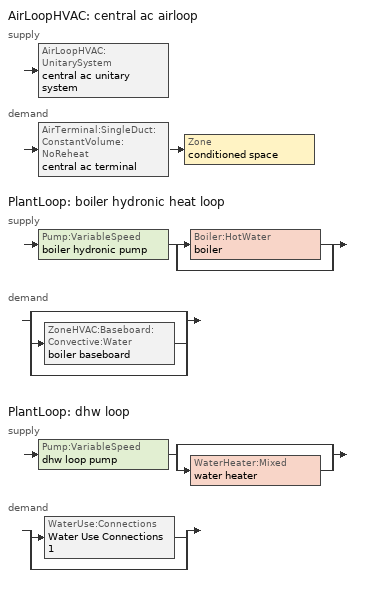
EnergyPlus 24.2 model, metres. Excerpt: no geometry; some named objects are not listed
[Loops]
AirLoopHVAC 'central ac airloop'
 supply: AirLoopHVAC:UnitarySystem 'central ac unitary system'
 demand: AirTerminal:SingleDuct:ConstantVolume:NoReheat 'central ac terminal' > Zone 'conditioned space'
PlantLoop 'boiler hydronic heat loop'
 supply: Pump:VariableSpeed 'boiler hydronic pump' > split
  | Boiler:HotWater 'boiler'
  | bypass
 demand: split
  | bypass
  | ZoneHVAC:Baseboard:Convective:Water 'boiler baseboard'
  | bypass
PlantLoop 'dhw loop'
 supply: Pump:VariableSpeed 'dhw loop pump' > split
  | bypass
  | WaterHeater:Mixed 'water heater'
 demand: split
  | WaterUse:Connections 'Water Use Connections 1'
  | bypass
[ZoneControl:Thermostat]
conditioned space Thermostat: Zone or ZoneList=conditioned space; Control Type Schedule=conditioned space Thermostat Schedule; Control 1=conditioned space temperature setpoint; Temperature Difference Between Cutout And Setpoint {deltaC}=0
[ThermostatSetpoint:DualSetpoint]
conditioned space temperature setpoint: Heating Setpoint Temperature Schedule=heating setpoint; Cooling Setpoint Temperature Schedule=cooling setpoint
[AirTerminal:SingleDuct:ConstantVolume:NoReheat]
central ac terminal: Availability Schedule=Always On Discrete; Maximum Air Flow Rate {m3/s}=1.61123
[ZoneHVAC:Baseboard:Convective:Water]
boiler baseboard: Availability Schedule=Always On Discrete; Heating Design Capacity Method=HeatingDesignCapacity; Heating Design Capacity {W}=41276.4; Heating Design Capacity Per Floor Area {W/m2}=0; Fraction of Autosized Heating Design Capacity=0.8; U-Factor Times Area Value {W/K}=2971.9; Maximum Water Flow Rate {m3/s}=0.00177811; Convergence Tolerance=0.001
[Zone equipment]
conditioned space: central ac terminal, boiler baseboard
[AirLoopHVAC]
central ac airloop: Design Supply Air Flow Rate {m3/s}=1.61123; Design Return Air Flow Fraction of Supply Air Flow=1
[Sizing:System]
central ac airloop: Type of Load to Size On=Sensible; Design Outdoor Air Flow Rate {m3/s}=Autosize; Central Heating Maximum System Air Flow Ratio=0.3; Preheat Design Temperature {C}=7; Preheat Design Humidity Ratio {kgWater/kgDryAir}=0.008; Precool Design Temperature {C}=12.8; Precool Design Humidity Ratio {kgWater/kgDryAir}=0.008; Central Cooling Design Supply Air Temperature {C}=12.8; Central Heating Design Supply Air Temperature {C}=16.7; Type of Zone Sum to Use=NonCoincident; 100% Outdoor Air in Cooling=Yes; 100% Outdoor Air in Heating=Yes; Central Cooling Design Supply Air Humidity Ratio {kgWater/kgDryAir}=0.0085; Central Heating Design Supply Air Humidity Ratio {kgWater/kgDryAir}=0.008; Cooling Supply Air Flow Rate Method=DesignDay; Cooling Supply Air Flow Rate {m3/s}=0; Cooling Supply Air Flow Rate Per Floor Area {m3/s-m2}=0.00996765; Cooling Fraction of Autosized Cooling Supply Air Flow Rate=1; Cooling Supply Air Flow Rate Per Unit Cooling Capacity {m3/s-W}=3.94755e-05; Heating Supply Air Flow Rate Method=DesignDay; Heating Supply Air Flow Rate {m3/s}=0; Heating Supply Air Flow Rate Per Floor Area {m3/s-m2}=0.00996765; Heating Fraction of Autosized Heating Supply Air Flow Rate=1; Heating Fraction of Autosized Cooling Supply Air Flow Rate=1; Heating Supply Air Flow Rate Per Unit Heating Capacity {m3/s-W}=3.15882e-05; System Outdoor Air Method=ZoneSum; Zone Maximum Outdoor Air Fraction=1; Cooling Design Capacity Method=CoolingDesignCapacity; Cooling Design Capacity {W}=Autosize; Cooling Design Capacity Per Floor Area {W/m2}=234.7; Fraction of Autosized Cooling Design Capacity=1; Heating Design Capacity Method=HeatingDesignCapacity; Heating Design Capacity {W}=Autosize; Heating Design Capacity Per Floor Area {W/m2}=157; Fraction of Autosized Heating Design Capacity=1; Central Cooling Capacity Control Method=OnOff; Occupant Diversity=Autosize
[AvailabilityManager:Scheduled]
central ac airloop Availability Manager: Schedule=Always On Discrete
[AirLoopHVAC:UnitarySystem]
central ac unitary system: Control Type=Load; Controlling Zone or Thermostat Location=conditioned space; Dehumidification Control Type=None; Availability Schedule=Always On Discrete; Supply Fan=central ac supply fan; Fan Placement=BlowThrough; Supply Air Fan Operating Mode Schedule=central ac auto fan schedule; DX Heating Coil Sizing Ratio=1; Cooling Coil=central ac clg coil; Use DOAS DX Cooling Coil=No; Minimum Supply Air Temperature {C}=2; Latent Load Control=SensibleOnlyLoadControl; Cooling Supply Air Flow Rate Method=SupplyAirFlowRate; Cooling Supply Air Flow Rate {m3/s}=1.61123; Heating Supply Air Flow Rate Method=None; No Load Supply Air Flow Rate Method=SupplyAirFlowRate; No Load Supply Air Flow Rate {m3/s}=0; No Load Supply Air Flow Rate Control Set To Low Speed=Yes; Maximum Supply Air Temperature {C}=48.8889; Maximum Outdoor Dry-Bulb Temperature for Supplemental Heater Operation {C}=21; Ancillary On-Cycle Electric Power {W}=0; Ancillary Off-Cycle Electric Power {W}=0
[Fan:SystemModel]
central ac supply fan: Availability Schedule=Always On Discrete; Design Maximum Air Flow Rate {m3/s}=1.61123; Speed Control Method=Discrete; Electric Power Minimum Flow Rate Fraction=0.2; Design Pressure Rise {Pa}=500; Motor Efficiency=1; Motor In Air Stream Fraction=1; Design Electric Power Consumption {W}=Autosize; Design Power Sizing Method=PowerPerFlow; Electric Power Per Unit Flow Rate {W/(m3/s)}=1059.44; Electric Power Per Unit Flow Rate Per Unit Pressure {W/((m3/s)-Pa)}=1.66667; Fan Total Efficiency=0.7; Motor Loss Radiative Fraction=0; Number of Speeds=1; Speed Flow Fraction 1=1; Speed Electric Power Fraction 1=1
[Coil:Cooling:DX:SingleSpeed]
central ac clg coil: Availability Schedule=Always On Discrete; Gross Rated Total Cooling Capacity {W}=30856.6; Gross Rated Sensible Heat Ratio=0.759906; Gross Rated Cooling COP {W/W}=2.9626; Rated Air Flow Rate {m3/s}=1.58782; Rated Evaporator Fan Power Per Volume Flow Rate 2017 {W/(m3/s)}=773.3; Rated Evaporator Fan Power Per Volume Flow Rate 2023 {W/(m3/s)}=934.4; Total Cooling Capacity Function of Temperature Curve=Cool-CAP-fT1; Total Cooling Capacity Function of Flow Fraction Curve=Cool-CAP-fFF1; Energy Input Ratio Function of Temperature Curve=Cool-EIR-fT1; Energy Input Ratio Function of Flow Fraction Curve=Cool-EIR-fFF1; Part Load Fraction Correlation Curve=Cool-PLF-fPLR1; Minimum Outdoor Dry-Bulb Temperature for Compressor Operation {C}=-25; Nominal Time for Condensate Removal to Begin {s}=1000; Ratio of Initial Moisture Evaporation Rate and Steady State Latent Capacity=1.5; Maximum Cycling Rate {cycles/hr}=3; Latent Capacity Time Constant {s}=45; Condenser Type=AirCooled; Evaporative Condenser Effectiveness=0.9; Evaporative Condenser Air Flow Rate {m3/s}=Autosize; Evaporative Condenser Pump Rated Power Consumption {W}=Autosize; Crankcase Heater Capacity {W}=50; Maximum Outdoor Dry-Bulb Temperature for Crankcase Heater Operation {C}=10; Basin Heater Capacity {W/K}=0; Basin Heater Setpoint Temperature {C}=2
[PlantLoop] Fluid Type=Water; Maximum Loop Temperature {C}=100; Minimum Loop Temperature {C}=0; Minimum Loop Flow Rate {m3/s}=0; Load Distribution Scheme=Optimal; Plant Loop Demand Calculation Scheme=SingleSetpoint; Common Pipe Simulation=None
Name | Plant Equipment Operation Scheme | Maximum Loop Flow Rate {m3/s} | Plant Loop Volume {m3}
boiler hydronic heat loop | boiler hydronic heat loop Operation Schemes | Autosize | Autocalculate
dhw loop | dhw loop Operation Schemes | 0.01 | 0.003
[Sizing:Plant] Loop Type=Heating; Sizing Option=NonCoincident; Zone Timesteps in Averaging Window=1; Coincident Sizing Factor Mode=None
Name | Design Loop Exit Temperature {C} | Loop Design Temperature Difference {deltaC}
boiler hydronic heat loop | 82.2222 | 11.1111
dhw loop | 56 | 5.55556
[Pump:VariableSpeed] Motor Efficiency=0.85; Fraction of Motor Inefficiencies to Fluid Stream=0; Coefficient 1 of the Part Load Performance Curve=0; Coefficient 2 of the Part Load Performance Curve=1; Coefficient 3 of the Part Load Performance Curve=0; Coefficient 4 of the Part Load Performance Curve=0; Design Minimum Flow Rate {m3/s}=0; Pump Control Type=Intermittent; Skin Loss Radiative Fraction=0.5; Design Power Sizing Method=PowerPerFlowPerPressure; Design Electric Power per Unit Flow Rate {W/(m3/s)}=348701.1; Design Shaft Power per Unit Flow Rate per Unit Head {W/((m3/s)-Pa)}=1.28205; Design Minimum Flow Rate Fraction=0
Name | Design Maximum Flow Rate {m3/s} | Design Pump Head {Pa} | Design Power Consumption {W}
boiler hydronic pump | 3.75e-05 | 20000 | 1
dhw loop pump | 0.01 | 1 | 0
[Boiler:HotWater]
boiler: Fuel Type=NaturalGas; Nominal Capacity {W}=41276.4; Nominal Thermal Efficiency=0.83; Efficiency Curve Temperature Evaluation Variable=LeavingBoiler; Normalized Boiler Efficiency Curve=NonCondensingBoilerEff; Design Water Flow Rate {m3/s}=Autosize; Minimum Part Load Ratio=0; Maximum Part Load Ratio=1; Optimum Part Load Ratio=1; Water Outlet Upper Temperature Limit {C}=99.9; Boiler Flow Mode=LeavingSetpointModulated; On Cycle Parasitic Electric Load {W}=0; Sizing Factor=1; Off Cycle Parasitic Fuel Load {W}=0
[SetpointManager:Scheduled] Control Variable=Temperature
Name | Schedule
boiler hydronic heat loop setpoint manager | boiler hydronic heat supply setpoint
Setpoint Manager Scheduled 1 | dhw temp
[PlantEquipmentOperationSchemes] Control Scheme Object Type 1=PlantEquipmentOperation:HeatingLoad; Control Scheme Schedule Name 1=Always On Discrete
Name | Control Scheme Name 1
boiler hydronic heat loop Operation Schemes | boiler hydronic heat loop Heating Operation Scheme
dhw loop Operation Schemes | dhw loop Heating Operation Scheme
[PlantEquipmentOperation:HeatingLoad] Load Range Lower Limit 1 {W}=0; Load Range Upper Limit 1 {W}=1000000000
Name | Range Equipment List Name 1
boiler hydronic heat loop Heating Operation Scheme | boiler hydronic heat loop Heating Equipment List
dhw loop Heating Operation Scheme | dhw loop Heating Equipment List
[PlantEquipmentList]
boiler hydronic heat loop Heating Equipment List: Boiler:HotWater, boiler
dhw loop Heating Equipment List: WaterHeater:Mixed, water heater
[WaterHeater:Mixed]
water heater: Tank Volume {m3}=0.179807; Setpoint Temperature Schedule=water heater setpoint; Deadband Temperature Difference {deltaC}=2; Maximum Temperature Limit {C}=99; Heater Control Type=Cycle; Heater Maximum Capacity {W}=11136.7; Heater Minimum Capacity {W}=0; Heater Ignition Minimum Flow Rate {m3/s}=0; Heater Ignition Delay {s}=0; Heater Fuel Type=NaturalGas; Heater Thermal Efficiency=0.772126; Off Cycle Parasitic Fuel Consumption Rate {W}=0; Off Cycle Parasitic Fuel Type=Electricity; Off Cycle Parasitic Heat Fraction to Tank=0; On Cycle Parasitic Fuel Consumption Rate {W}=0; On Cycle Parasitic Fuel Type=Electricity; On Cycle Parasitic Heat Fraction to Tank=0; Ambient Temperature Indicator=Zone; Ambient Temperature Zone=conditioned space; Off Cycle Loss Coefficient to Ambient Temperature {W/K}=3.8385; Off Cycle Loss Fraction to Zone=0.64; On Cycle Loss Coefficient to Ambient Temperature {W/K}=3.8385; On Cycle Loss Fraction to Zone=1; Use Side Effectiveness=1; Source Side Effectiveness=1; Use Side Design Flow Rate {m3/s}=Autosize; Source Side Design Flow Rate {m3/s}=Autosize; Indirect Water Heating Recovery Time {hr}=1.5; Source Side Flow Control Mode=IndirectHeatPrimarySetpoint
[WaterHeater:Sizing]
water heater: Design Mode=PeakDraw; Time Storage Can Meet Peak Draw {hr}=0.538503; Time for Tank Recovery {hr}=0; Nominal Tank Volume for Autosizing Plant Connections {m3}=1
[WaterUse:Connections]
Water Use Connections 1: Drain Water Heat Exchanger Type=None; Drain Water Heat Exchanger Destination=Plant; Water Use Equipment Name 1=dhw fixtures; Water Use Equipment Name 2=dhw distribution waste; Water Use Equipment Name 3=clothes washer; Water Use Equipment Name 4=dishwasher
[WaterUse:Equipment]
Name | Peak Flow Rate {m3/s} | Flow Rate Fraction Schedule | Target Temperature Schedule
dhw fixtures | 4.50997e-06 | dhw fixtures schedule | mixed water temperature schedule
dhw distribution waste | 1.36723e-06 | dhw fixtures schedule | mixed water temperature schedule
clothes washer | 9.69919e-07 | clothes washer schedule
dishwasher | 2.90872e-07 | dishwasher schedule
[EnergyManagementSystem:GlobalVariable]
central_ac_airloop_Fan_RTF
infil_program_Qfan
infil_program_Qinf
natural_vent_program_Qnv
natural_vent_program_Qwhf
[EnergyManagementSystem:InternalVariable]
Name | Internal Data Index Key | Internal Data Type
boiler_hydronic_pump_rated_mfr | boiler hydronic pump | Pump Maximum Mass Flow Rate
central_ac_airloop_max_sup_fan_mfr | central ac supply fan | Fan Maximum Mass Flow Rate
[EnergyManagementSystem:Sensor]
Name | Output:Variable or Output:Meter Index Key | Output:Variable or Output:Meter
airflow_gain | infil flow | Infiltration Sensible Heat Gain Energy
airflow_gain_1 | natural vent flow | Infiltration Sensible Heat Gain Energy
airflow_gain_2 | whole house fan flow | Infiltration Sensible Heat Gain Energy
airflow_loss | infil flow | Infiltration Sensible Heat Loss Energy
airflow_loss_1 | natural vent flow | Infiltration Sensible Heat Loss Energy
airflow_loss_2 | whole house fan flow | Infiltration Sensible Heat Loss Energy
boiler_baseboard_s | boiler baseboard | Baseboard Total Heating Energy
boiler_hydronic_pump_mfr_s | boiler hydronic pump | Pump Mass Flow Rate
boiler_hydronic_pump_s | boiler hydronic pump | Pump Electricity Energy
boiler_plr_s | boiler | Boiler Part Load Ratio
central_ac_airloop_Fan_RTF_s | central ac supply fan | Fan Runtime Fraction
central_ac_clg_coil_s | central ac clg coil | Cooling Coil Total Cooling Energy
central_ac_supply_fan_s | central ac supply fan | Fan Electricity Energy
clg_load_cond |  | Cooling:EnergyTransfer:Zone:CONDITIONED SPACE
clg_sp_s; clg_sp_s_1 | cooling setpoint | Schedule Value
clothes_dryer_exhaust_0_sch_s | clothes dryer exhaust 0 schedule | Schedule Value
conditioned_space_clg_unmet_s | conditioned space | Zone Cooling Setpoint Not Met Time
conditioned_space_htg_unmet_s | conditioned space | Zone Heating Setpoint Not Met Time
cool_season | cooling season schedule | Schedule Value
dhw_loss | water heater | Water Heater Heat Loss Energy
dhw_rtf | water heater | Water Heater Runtime Fraction
fridge_tin_s; tin_s; tin_s_1 | conditioned space | Zone Mean Air Temperature
htg_load_cond |  | Heating:EnergyTransfer:Zone:CONDITIONED SPACE
htg_sp_s; htg_sp_s_1 | heating setpoint | Schedule Value
ig_ee_conv | clothes dryer | Electric Equipment Convective Heating Energy
ig_ee_conv_1 | clothes washer | Electric Equipment Convective Heating Energy
ig_ee_conv_2 | cooking range | Electric Equipment Convective Heating Energy
ig_ee_conv_3 | dishwasher | Electric Equipment Convective Heating Energy
ig_ee_conv_4 | fridge | Electric Equipment Convective Heating Energy
ig_ee_conv_5 | misc plug loads | Electric Equipment Convective Heating Energy
ig_ee_conv_6 | whole house fan | Electric Equipment Convective Heating Energy
ig_ee_rad | clothes dryer | Electric Equipment Radiant Heating Energy
ig_ee_rad_1 | clothes washer | Electric Equipment Radiant Heating Energy
ig_ee_rad_2 | cooking range | Electric Equipment Radiant Heating Energy
ig_ee_rad_3 | dishwasher | Electric Equipment Radiant Heating Energy
ig_ee_rad_4 | fridge | Electric Equipment Radiant Heating Energy
ig_ee_rad_5 | misc plug loads | Electric Equipment Radiant Heating Energy
ig_ee_rad_6 | whole house fan | Electric Equipment Radiant Heating Energy
ig_lgt_conv | interior lighting | Lights Convective Heating Energy
ig_lgt_rad | interior lighting | Lights Radiant Heating Energy
ig_lgt_vis | interior lighting | Lights Visible Radiation Heating Energy
ig_oe_conv | clothes dryer 1 | Other Equipment Convective Heating Energy
ig_oe_conv_1 | cooking range 1 | Other Equipment Convective Heating Energy
ig_oe_conv_2 | general water use latent | Other Equipment Convective Heating Energy
ig_oe_conv_3 | general water use sensible | Other Equipment Convective Heating Energy
ig_oe_conv_4 | water heater energy adjustment1 | Other Equipment Convective Heating Energy
ig_oe_rad | clothes dryer 1 | Other Equipment Radiant Heating Energy
ig_oe_rad_1 | cooking range 1 | Other Equipment Radiant Heating Energy
ig_oe_rad_2 | general water use latent | Other Equipment Radiant Heating Energy
ig_oe_rad_3 | general water use sensible | Other Equipment Radiant Heating Energy
ig_oe_rad_4 | water heater energy adjustment1 | Other Equipment Radiant Heating Energy
ig_ppl_conv | occupants | People Convective Heating Energy
ig_ppl_rad | occupants | People Radiant Heating Energy
im_conv | furniture mass conditioned space 1 | Surface Inside Face Convection Heat Gain Energy
im_conv_1 | partition wall mass | Surface Inside Face Convection Heat Gain Energy
im_ig | furniture mass conditioned space 1 | Surface Inside Face Internal Gains Radiation Heat Gain Energy
im_ig_1 | partition wall mass | Surface Inside Face Internal Gains Radiation Heat Gain Energy
im_lgt | furniture mass conditioned space 1 | Surface Inside Face Lights Radiation Heat Gain Energy
im_lgt_1 | partition wall mass | Surface Inside Face Lights Radiation Heat Gain Energy
im_sol | furniture mass conditioned space 1 | Surface Inside Face Solar Radiation Heat Gain Energy
im_sol_1 | partition wall mass | Surface Inside Face Solar Radiation Heat Gain Energy
im_surf | furniture mass conditioned space 1 | Surface Inside Face Net Surface Thermal Radiation Heat Gain Energy
im_surf_1 | partition wall mass | Surface Inside Face Net Surface Thermal Radiation Heat Gain Energy
mech_vent_bath_fan_0_sch_s | mech vent bath fan 0 schedule | Schedule Value
mech_vent_bath_fan_1_sch_s | mech vent bath fan 1 schedule | Schedule Value
mech_vent_range_fan_0_sch_s | mech vent range fan 0 schedule | Schedule Value
mv_conv | mech vent bath fan 0 | Electric Equipment Convective Heating Energy
mv_conv_1 | mech vent bath fan 1 | Electric Equipment Convective Heating Energy
mv_conv_2 | mech vent house fan | Electric Equipment Convective Heating Energy
mv_conv_3 | mech vent house fan cfis | Electric Equipment Convective Heating Energy
mv_conv_4 | mech vent range fan 0 | Electric Equipment Convective Heating Energy
mv_conv_5 | mech vent house fan latent load | Other Equipment Convective Heating Energy
mv_conv_6 | mech vent house fan sensible load | Other Equipment Convective Heating Energy
mv_rad | mech vent bath fan 0 | Electric Equipment Radiant Heating Energy
mv_rad_1 | mech vent bath fan 1 | Electric Equipment Radiant Heating Energy
mv_rad_2 | mech vent house fan | Electric Equipment Radiant Heating Energy
mv_rad_3 | mech vent house fan cfis | Electric Equipment Radiant Heating Energy
mv_rad_4 | mech vent range fan 0 | Electric Equipment Radiant Heating Energy
mv_rad_5 | mech vent house fan latent load | Other Equipment Radiant Heating Energy
mv_rad_6 | mech vent house fan sensible load | Other Equipment Radiant Heating Energy
natural_vent_s | natural vent schedule | Schedule Value
out_pb_s |  | Site Outdoor Air Barometric Pressure
out_wt_s |  | Site Outdoor Air Humidity Ratio
site_vw_s |  | Site Wind Speed
ss_back_out | Window1 | Surface Window Shortwave from Zone Back Out Window Heat Transfer Rate
ss_back_out_1 | Window10 | Surface Window Shortwave from Zone Back Out Window Heat Transfer Rate
ss_back_out_10 | Window30 | Surface Window Shortwave from Zone Back Out Window Heat Transfer Rate
ss_back_out_11 | Window31 | Surface Window Shortwave from Zone Back Out Window Heat Transfer Rate
ss_back_out_12 | Window32 | Surface Window Shortwave from Zone Back Out Window Heat Transfer Rate
ss_back_out_13 | Window36 | Surface Window Shortwave from Zone Back Out Window Heat Transfer Rate
ss_back_out_14 | Window38 | Surface Window Shortwave from Zone Back Out Window Heat Transfer Rate
ss_back_out_15 | Window39 | Surface Window Shortwave from Zone Back Out Window Heat Transfer Rate
ss_back_out_16 | Window40 | Surface Window Shortwave from Zone Back Out Window Heat Transfer Rate
ss_back_out_17 | Window48 | Surface Window Shortwave from Zone Back Out Window Heat Transfer Rate
ss_back_out_18 | Window50 | Surface Window Shortwave from Zone Back Out Window Heat Transfer Rate
ss_back_out_19 | Window55 | Surface Window Shortwave from Zone Back Out Window Heat Transfer Rate
ss_back_out_2 | Window12 | Surface Window Shortwave from Zone Back Out Window Heat Transfer Rate
ss_back_out_20 | Window56 | Surface Window Shortwave from Zone Back Out Window Heat Transfer Rate
ss_back_out_21 | Window58 | Surface Window Shortwave from Zone Back Out Window Heat Transfer Rate
ss_back_out_22 | Window60 | Surface Window Shortwave from Zone Back Out Window Heat Transfer Rate
ss_back_out_23 | Window65 | Surface Window Shortwave from Zone Back Out Window Heat Transfer Rate
ss_back_out_24 | Window66 | Surface Window Shortwave from Zone Back Out Window Heat Transfer Rate
ss_back_out_25 | Window67 | Surface Window Shortwave from Zone Back Out Window Heat Transfer Rate
ss_back_out_26 | Window68 | Surface Window Shortwave from Zone Back Out Window Heat Transfer Rate
ss_back_out_27 | Window72 | Surface Window Shortwave from Zone Back Out Window Heat Transfer Rate
ss_back_out_28 | Window74 | Surface Window Shortwave from Zone Back Out Window Heat Transfer Rate
ss_back_out_29 | Window75 | Surface Window Shortwave from Zone Back Out Window Heat Transfer Rate
ss_back_out_3 | Window13 | Surface Window Shortwave from Zone Back Out Window Heat Transfer Rate
ss_back_out_30 | Window76 | Surface Window Shortwave from Zone Back Out Window Heat Transfer Rate
ss_back_out_31 | Window77 | Surface Window Shortwave from Zone Back Out Window Heat Transfer Rate
ss_back_out_32 | Window78 | Surface Window Shortwave from Zone Back Out Window Heat Transfer Rate
ss_back_out_33 | Window79 | Surface Window Shortwave from Zone Back Out Window Heat Transfer Rate
ss_back_out_34 | Window80 | Surface Window Shortwave from Zone Back Out Window Heat Transfer Rate
ss_back_out_35 | Window82 | Surface Window Shortwave from Zone Back Out Window Heat Transfer Rate
ss_back_out_36 | Window84 | Surface Window Shortwave from Zone Back Out Window Heat Transfer Rate
ss_back_out_37 | Window85 | Surface Window Shortwave from Zone Back Out Window Heat Transfer Rate
ss_back_out_38 | Window86 | Surface Window Shortwave from Zone Back Out Window Heat Transfer Rate
ss_back_out_39 | Window87 | Surface Window Shortwave from Zone Back Out Window Heat Transfer Rate
ss_back_out_4 | Window15 | Surface Window Shortwave from Zone Back Out Window Heat Transfer Rate
ss_back_out_40 | Window92 | Surface Window Shortwave from Zone Back Out Window Heat Transfer Rate
ss_back_out_41 | Window93 | Surface Window Shortwave from Zone Back Out Window Heat Transfer Rate
ss_back_out_42 | Window94 | Surface Window Shortwave from Zone Back Out Window Heat Transfer Rate
ss_back_out_43 | Window98 | Surface Window Shortwave from Zone Back Out Window Heat Transfer Rate
ss_back_out_5 | Window17 | Surface Window Shortwave from Zone Back Out Window Heat Transfer Rate
ss_back_out_6 | Window2 | Surface Window Shortwave from Zone Back Out Window Heat Transfer Rate
ss_back_out_7 | Window21 | Surface Window Shortwave from Zone Back Out Window Heat Transfer Rate
ss_back_out_8 | Window23 | Surface Window Shortwave from Zone Back Out Window Heat Transfer Rate
ss_back_out_9 | Window28 | Surface Window Shortwave from Zone Back Out Window Heat Transfer Rate
ss_conv | Door1 | Surface Inside Face Convection Heat Gain Energy
ss_conv_1 | Door2 | Surface Inside Face Convection Heat Gain Energy
ss_conv_10 | Window21 | Surface Inside Face Convection Heat Gain Energy
ss_conv_11 | Window23 | Surface Inside Face Convection Heat Gain Energy
ss_conv_12 | Window28 | Surface Inside Face Convection Heat Gain Energy
ss_conv_13 | Window30 | Surface Inside Face Convection Heat Gain Energy
ss_conv_14 | Window31 | Surface Inside Face Convection Heat Gain Energy
ss_conv_15 | Window32 | Surface Inside Face Convection Heat Gain Energy
ss_conv_16 | Window36 | Surface Inside Face Convection Heat Gain Energy
ss_conv_17 | Window38 | Surface Inside Face Convection Heat Gain Energy
ss_conv_18 | Window39 | Surface Inside Face Convection Heat Gain Energy
ss_conv_19 | Window40 | Surface Inside Face Convection Heat Gain Energy
ss_conv_2 | Door5 | Surface Inside Face Convection Heat Gain Energy
ss_conv_20 | Window48 | Surface Inside Face Convection Heat Gain Energy
ss_conv_21 | Window50 | Surface Inside Face Convection Heat Gain Energy
ss_conv_22 | Window55 | Surface Inside Face Convection Heat Gain Energy
ss_conv_23 | Window56 | Surface Inside Face Convection Heat Gain Energy
ss_conv_24 | Window58 | Surface Inside Face Convection Heat Gain Energy
ss_conv_25 | Window60 | Surface Inside Face Convection Heat Gain Energy
ss_conv_26 | Window65 | Surface Inside Face Convection Heat Gain Energy
ss_conv_27 | Window66 | Surface Inside Face Convection Heat Gain Energy
ss_conv_28 | Window67 | Surface Inside Face Convection Heat Gain Energy
ss_conv_29 | Window68 | Surface Inside Face Convection Heat Gain Energy
ss_conv_3 | Window1 | Surface Inside Face Convection Heat Gain Energy
ss_conv_30 | Window72 | Surface Inside Face Convection Heat Gain Energy
ss_conv_31 | Window74 | Surface Inside Face Convection Heat Gain Energy
ss_conv_32 | Window75 | Surface Inside Face Convection Heat Gain Energy
ss_conv_33 | Window76 | Surface Inside Face Convection Heat Gain Energy
ss_conv_34 | Window77 | Surface Inside Face Convection Heat Gain Energy
ss_conv_35 | Window78 | Surface Inside Face Convection Heat Gain Energy
ss_conv_36 | Window79 | Surface Inside Face Convection Heat Gain Energy
ss_conv_37 | Window80 | Surface Inside Face Convection Heat Gain Energy
ss_conv_38 | Window82 | Surface Inside Face Convection Heat Gain Energy
ss_conv_39 | Window84 | Surface Inside Face Convection Heat Gain Energy
ss_conv_4 | Window10 | Surface Inside Face Convection Heat Gain Energy
ss_conv_40 | Window85 | Surface Inside Face Convection Heat Gain Energy
ss_conv_41 | Window86 | Surface Inside Face Convection Heat Gain Energy
ss_conv_42 | Window87 | Surface Inside Face Convection Heat Gain Energy
ss_conv_43 | Window92 | Surface Inside Face Convection Heat Gain Energy
ss_conv_44 | Window93 | Surface Inside Face Convection Heat Gain Energy
ss_conv_45 | Window94 | Surface Inside Face Convection Heat Gain Energy
ss_conv_46 | Window98 | Surface Inside Face Convection Heat Gain Energy
ss_conv_5 | Window12 | Surface Inside Face Convection Heat Gain Energy
ss_conv_6 | Window13 | Surface Inside Face Convection Heat Gain Energy
ss_conv_7 | Window15 | Surface Inside Face Convection Heat Gain Energy
ss_conv_8 | Window17 | Surface Inside Face Convection Heat Gain Energy
ss_conv_9 | Window2 | Surface Inside Face Convection Heat Gain Energy
ss_ig | Door1 | Surface Inside Face Internal Gains Radiation Heat Gain Energy
ss_ig_1 | Door2 | Surface Inside Face Internal Gains Radiation Heat Gain Energy
ss_ig_10 | Window21 | Surface Inside Face Internal Gains Radiation Heat Gain Energy
ss_ig_11 | Window23 | Surface Inside Face Internal Gains Radiation Heat Gain Energy
ss_ig_12 | Window28 | Surface Inside Face Internal Gains Radiation Heat Gain Energy
ss_ig_13 | Window30 | Surface Inside Face Internal Gains Radiation Heat Gain Energy
ss_ig_14 | Window31 | Surface Inside Face Internal Gains Radiation Heat Gain Energy
ss_ig_15 | Window32 | Surface Inside Face Internal Gains Radiation Heat Gain Energy
ss_ig_16 | Window36 | Surface Inside Face Internal Gains Radiation Heat Gain Energy
ss_ig_17 | Window38 | Surface Inside Face Internal Gains Radiation Heat Gain Energy
ss_ig_18 | Window39 | Surface Inside Face Internal Gains Radiation Heat Gain Energy
ss_ig_19 | Window40 | Surface Inside Face Internal Gains Radiation Heat Gain Energy
ss_ig_2 | Door5 | Surface Inside Face Internal Gains Radiation Heat Gain Energy
ss_ig_20 | Window48 | Surface Inside Face Internal Gains Radiation Heat Gain Energy
ss_ig_21 | Window50 | Surface Inside Face Internal Gains Radiation Heat Gain Energy
ss_ig_22 | Window55 | Surface Inside Face Internal Gains Radiation Heat Gain Energy
ss_ig_23 | Window56 | Surface Inside Face Internal Gains Radiation Heat Gain Energy
ss_ig_24 | Window58 | Surface Inside Face Internal Gains Radiation Heat Gain Energy
ss_ig_25 | Window60 | Surface Inside Face Internal Gains Radiation Heat Gain Energy
ss_ig_26 | Window65 | Surface Inside Face Internal Gains Radiation Heat Gain Energy
ss_ig_27 | Window66 | Surface Inside Face Internal Gains Radiation Heat Gain Energy
ss_ig_28 | Window67 | Surface Inside Face Internal Gains Radiation Heat Gain Energy
ss_ig_29 | Window68 | Surface Inside Face Internal Gains Radiation Heat Gain Energy
ss_ig_3 | Window1 | Surface Inside Face Internal Gains Radiation Heat Gain Energy
ss_ig_30 | Window72 | Surface Inside Face Internal Gains Radiation Heat Gain Energy
ss_ig_31 | Window74 | Surface Inside Face Internal Gains Radiation Heat Gain Energy
ss_ig_32 | Window75 | Surface Inside Face Internal Gains Radiation Heat Gain Energy
ss_ig_33 | Window76 | Surface Inside Face Internal Gains Radiation Heat Gain Energy
ss_ig_34 | Window77 | Surface Inside Face Internal Gains Radiation Heat Gain Energy
ss_ig_35 | Window78 | Surface Inside Face Internal Gains Radiation Heat Gain Energy
ss_ig_36 | Window79 | Surface Inside Face Internal Gains Radiation Heat Gain Energy
ss_ig_37 | Window80 | Surface Inside Face Internal Gains Radiation Heat Gain Energy
ss_ig_38 | Window82 | Surface Inside Face Internal Gains Radiation Heat Gain Energy
ss_ig_39 | Window84 | Surface Inside Face Internal Gains Radiation Heat Gain Energy
ss_ig_4 | Window10 | Surface Inside Face Internal Gains Radiation Heat Gain Energy
ss_ig_40 | Window85 | Surface Inside Face Internal Gains Radiation Heat Gain Energy
ss_ig_41 | Window86 | Surface Inside Face Internal Gains Radiation Heat Gain Energy
ss_ig_42 | Window87 | Surface Inside Face Internal Gains Radiation Heat Gain Energy
ss_ig_43 | Window92 | Surface Inside Face Internal Gains Radiation Heat Gain Energy
ss_ig_44 | Window93 | Surface Inside Face Internal Gains Radiation Heat Gain Energy
ss_ig_45 | Window94 | Surface Inside Face Internal Gains Radiation Heat Gain Energy
ss_ig_46 | Window98 | Surface Inside Face Internal Gains Radiation Heat Gain Energy
ss_ig_5 | Window12 | Surface Inside Face Internal Gains Radiation Heat Gain Energy
ss_ig_6 | Window13 | Surface Inside Face Internal Gains Radiation Heat Gain Energy
ss_ig_7 | Window15 | Surface Inside Face Internal Gains Radiation Heat Gain Energy
ss_ig_8 | Window17 | Surface Inside Face Internal Gains Radiation Heat Gain Energy
ss_ig_9 | Window2 | Surface Inside Face Internal Gains Radiation Heat Gain Energy
ss_lgt | Door1 | Surface Inside Face Lights Radiation Heat Gain Energy
ss_lgt_1 | Door2 | Surface Inside Face Lights Radiation Heat Gain Energy
ss_lgt_2 | Door5 | Surface Inside Face Lights Radiation Heat Gain Energy
ss_sol | Door1 | Surface Inside Face Solar Radiation Heat Gain Energy
ss_sol_1 | Door2 | Surface Inside Face Solar Radiation Heat Gain Energy
ss_sol_2 | Door5 | Surface Inside Face Solar Radiation Heat Gain Energy
ss_surf | Door1 | Surface Inside Face Net Surface Thermal Radiation Heat Gain Energy
ss_surf_1 | Door2 | Surface Inside Face Net Surface Thermal Radiation Heat Gain Energy
ss_surf_10 | Window21 | Surface Inside Face Net Surface Thermal Radiation Heat Gain Energy
ss_surf_11 | Window23 | Surface Inside Face Net Surface Thermal Radiation Heat Gain Energy
ss_surf_12 | Window28 | Surface Inside Face Net Surface Thermal Radiation Heat Gain Energy
ss_surf_13 | Window30 | Surface Inside Face Net Surface Thermal Radiation Heat Gain Energy
ss_surf_14 | Window31 | Surface Inside Face Net Surface Thermal Radiation Heat Gain Energy
ss_surf_15 | Window32 | Surface Inside Face Net Surface Thermal Radiation Heat Gain Energy
ss_surf_16 | Window36 | Surface Inside Face Net Surface Thermal Radiation Heat Gain Energy
ss_surf_17 | Window38 | Surface Inside Face Net Surface Thermal Radiation Heat Gain Energy
ss_surf_18 | Window39 | Surface Inside Face Net Surface Thermal Radiation Heat Gain Energy
ss_surf_19 | Window40 | Surface Inside Face Net Surface Thermal Radiation Heat Gain Energy
ss_surf_2 | Door5 | Surface Inside Face Net Surface Thermal Radiation Heat Gain Energy
ss_surf_20 | Window48 | Surface Inside Face Net Surface Thermal Radiation Heat Gain Energy
ss_surf_21 | Window50 | Surface Inside Face Net Surface Thermal Radiation Heat Gain Energy
ss_surf_22 | Window55 | Surface Inside Face Net Surface Thermal Radiation Heat Gain Energy
ss_surf_23 | Window56 | Surface Inside Face Net Surface Thermal Radiation Heat Gain Energy
ss_surf_24 | Window58 | Surface Inside Face Net Surface Thermal Radiation Heat Gain Energy
ss_surf_25 | Window60 | Surface Inside Face Net Surface Thermal Radiation Heat Gain Energy
ss_surf_26 | Window65 | Surface Inside Face Net Surface Thermal Radiation Heat Gain Energy
ss_surf_27 | Window66 | Surface Inside Face Net Surface Thermal Radiation Heat Gain Energy
ss_surf_28 | Window67 | Surface Inside Face Net Surface Thermal Radiation Heat Gain Energy
ss_surf_29 | Window68 | Surface Inside Face Net Surface Thermal Radiation Heat Gain Energy
ss_surf_3 | Window1 | Surface Inside Face Net Surface Thermal Radiation Heat Gain Energy
ss_surf_30 | Window72 | Surface Inside Face Net Surface Thermal Radiation Heat Gain Energy
ss_surf_31 | Window74 | Surface Inside Face Net Surface Thermal Radiation Heat Gain Energy
ss_surf_32 | Window75 | Surface Inside Face Net Surface Thermal Radiation Heat Gain Energy
ss_surf_33 | Window76 | Surface Inside Face Net Surface Thermal Radiation Heat Gain Energy
ss_surf_34 | Window77 | Surface Inside Face Net Surface Thermal Radiation Heat Gain Energy
ss_surf_35 | Window78 | Surface Inside Face Net Surface Thermal Radiation Heat Gain Energy
ss_surf_36 | Window79 | Surface Inside Face Net Surface Thermal Radiation Heat Gain Energy
ss_surf_37 | Window80 | Surface Inside Face Net Surface Thermal Radiation Heat Gain Energy
ss_surf_38 | Window82 | Surface Inside Face Net Surface Thermal Radiation Heat Gain Energy
ss_surf_39 | Window84 | Surface Inside Face Net Surface Thermal Radiation Heat Gain Energy
ss_surf_4 | Window10 | Surface Inside Face Net Surface Thermal Radiation Heat Gain Energy
ss_surf_40 | Window85 | Surface Inside Face Net Surface Thermal Radiation Heat Gain Energy
ss_surf_41 | Window86 | Surface Inside Face Net Surface Thermal Radiation Heat Gain Energy
ss_surf_42 | Window87 | Surface Inside Face Net Surface Thermal Radiation Heat Gain Energy
ss_surf_43 | Window92 | Surface Inside Face Net Surface Thermal Radiation Heat Gain Energy
ss_surf_44 | Window93 | Surface Inside Face Net Surface Thermal Radiation Heat Gain Energy
ss_surf_45 | Window94 | Surface Inside Face Net Surface Thermal Radiation Heat Gain Energy
ss_surf_46 | Window98 | Surface Inside Face Net Surface Thermal Radiation Heat Gain Energy
ss_surf_5 | Window12 | Surface Inside Face Net Surface Thermal Radiation Heat Gain Energy
ss_surf_6 | Window13 | Surface Inside Face Net Surface Thermal Radiation Heat Gain Energy
ss_surf_7 | Window15 | Surface Inside Face Net Surface Thermal Radiation Heat Gain Energy
ss_surf_8 | Window17 | Surface Inside Face Net Surface Thermal Radiation Heat Gain Energy
ss_surf_9 | Window2 | Surface Inside Face Net Surface Thermal Radiation Heat Gain Energy
ss_trans_in | Window1 | Surface Window Transmitted Solar Radiation Rate
ss_trans_in_1 | Window10 | Surface Window Transmitted Solar Radiation Rate
ss_trans_in_10 | Window30 | Surface Window Transmitted Solar Radiation Rate
ss_trans_in_11 | Window31 | Surface Window Transmitted Solar Radiation Rate
ss_trans_in_12 | Window32 | Surface Window Transmitted Solar Radiation Rate
ss_trans_in_13 | Window36 | Surface Window Transmitted Solar Radiation Rate
ss_trans_in_14 | Window38 | Surface Window Transmitted Solar Radiation Rate
ss_trans_in_15 | Window39 | Surface Window Transmitted Solar Radiation Rate
ss_trans_in_16 | Window40 | Surface Window Transmitted Solar Radiation Rate
ss_trans_in_17 | Window48 | Surface Window Transmitted Solar Radiation Rate
ss_trans_in_18 | Window50 | Surface Window Transmitted Solar Radiation Rate
ss_trans_in_19 | Window55 | Surface Window Transmitted Solar Radiation Rate
ss_trans_in_2 | Window12 | Surface Window Transmitted Solar Radiation Rate
ss_trans_in_20 | Window56 | Surface Window Transmitted Solar Radiation Rate
ss_trans_in_21 | Window58 | Surface Window Transmitted Solar Radiation Rate
ss_trans_in_22 | Window60 | Surface Window Transmitted Solar Radiation Rate
ss_trans_in_23 | Window65 | Surface Window Transmitted Solar Radiation Rate
ss_trans_in_24 | Window66 | Surface Window Transmitted Solar Radiation Rate
ss_trans_in_25 | Window67 | Surface Window Transmitted Solar Radiation Rate
ss_trans_in_26 | Window68 | Surface Window Transmitted Solar Radiation Rate
ss_trans_in_27 | Window72 | Surface Window Transmitted Solar Radiation Rate
ss_trans_in_28 | Window74 | Surface Window Transmitted Solar Radiation Rate
ss_trans_in_29 | Window75 | Surface Window Transmitted Solar Radiation Rate
ss_trans_in_3 | Window13 | Surface Window Transmitted Solar Radiation Rate
ss_trans_in_30 | Window76 | Surface Window Transmitted Solar Radiation Rate
ss_trans_in_31 | Window77 | Surface Window Transmitted Solar Radiation Rate
ss_trans_in_32 | Window78 | Surface Window Transmitted Solar Radiation Rate
ss_trans_in_33 | Window79 | Surface Window Transmitted Solar Radiation Rate
ss_trans_in_34 | Window80 | Surface Window Transmitted Solar Radiation Rate
ss_trans_in_35 | Window82 | Surface Window Transmitted Solar Radiation Rate
ss_trans_in_36 | Window84 | Surface Window Transmitted Solar Radiation Rate
ss_trans_in_37 | Window85 | Surface Window Transmitted Solar Radiation Rate
ss_trans_in_38 | Window86 | Surface Window Transmitted Solar Radiation Rate
ss_trans_in_39 | Window87 | Surface Window Transmitted Solar Radiation Rate
ss_trans_in_4 | Window15 | Surface Window Transmitted Solar Radiation Rate
ss_trans_in_40 | Window92 | Surface Window Transmitted Solar Radiation Rate
ss_trans_in_41 | Window93 | Surface Window Transmitted Solar Radiation Rate
ss_trans_in_42 | Window94 | Surface Window Transmitted Solar Radiation Rate
ss_trans_in_43 | Window98 | Surface Window Transmitted Solar Radiation Rate
ss_trans_in_5 | Window17 | Surface Window Transmitted Solar Radiation Rate
ss_trans_in_6 | Window2 | Surface Window Transmitted Solar Radiation Rate
ss_trans_in_7 | Window21 | Surface Window Transmitted Solar Radiation Rate
ss_trans_in_8 | Window23 | Surface Window Transmitted Solar Radiation Rate
ss_trans_in_9 | Window28 | Surface Window Transmitted Solar Radiation Rate
ss_trans_out | Window1 | Surface Inside Face Initial Transmitted Diffuse Transmitted Out Window Solar Radiation Rate
ss_trans_out_1 | Window10 | Surface Inside Face Initial Transmitted Diffuse Transmitted Out Window Solar Radiation Rate
ss_trans_out_10 | Window30 | Surface Inside Face Initial Transmitted Diffuse Transmitted Out Window Solar Radiation Rate
ss_trans_out_11 | Window31 | Surface Inside Face Initial Transmitted Diffuse Transmitted Out Window Solar Radiation Rate
ss_trans_out_12 | Window32 | Surface Inside Face Initial Transmitted Diffuse Transmitted Out Window Solar Radiation Rate
ss_trans_out_13 | Window36 | Surface Inside Face Initial Transmitted Diffuse Transmitted Out Window Solar Radiation Rate
ss_trans_out_14 | Window38 | Surface Inside Face Initial Transmitted Diffuse Transmitted Out Window Solar Radiation Rate
ss_trans_out_15 | Window39 | Surface Inside Face Initial Transmitted Diffuse Transmitted Out Window Solar Radiation Rate
ss_trans_out_16 | Window40 | Surface Inside Face Initial Transmitted Diffuse Transmitted Out Window Solar Radiation Rate
ss_trans_out_17 | Window48 | Surface Inside Face Initial Transmitted Diffuse Transmitted Out Window Solar Radiation Rate
ss_trans_out_18 | Window50 | Surface Inside Face Initial Transmitted Diffuse Transmitted Out Window Solar Radiation Rate
ss_trans_out_19 | Window55 | Surface Inside Face Initial Transmitted Diffuse Transmitted Out Window Solar Radiation Rate
ss_trans_out_2 | Window12 | Surface Inside Face Initial Transmitted Diffuse Transmitted Out Window Solar Radiation Rate
ss_trans_out_20 | Window56 | Surface Inside Face Initial Transmitted Diffuse Transmitted Out Window Solar Radiation Rate
ss_trans_out_21 | Window58 | Surface Inside Face Initial Transmitted Diffuse Transmitted Out Window Solar Radiation Rate
ss_trans_out_22 | Window60 | Surface Inside Face Initial Transmitted Diffuse Transmitted Out Window Solar Radiation Rate
ss_trans_out_23 | Window65 | Surface Inside Face Initial Transmitted Diffuse Transmitted Out Window Solar Radiation Rate
ss_trans_out_24 | Window66 | Surface Inside Face Initial Transmitted Diffuse Transmitted Out Window Solar Radiation Rate
ss_trans_out_25 | Window67 | Surface Inside Face Initial Transmitted Diffuse Transmitted Out Window Solar Radiation Rate
ss_trans_out_26 | Window68 | Surface Inside Face Initial Transmitted Diffuse Transmitted Out Window Solar Radiation Rate
ss_trans_out_27 | Window72 | Surface Inside Face Initial Transmitted Diffuse Transmitted Out Window Solar Radiation Rate
ss_trans_out_28 | Window74 | Surface Inside Face Initial Transmitted Diffuse Transmitted Out Window Solar Radiation Rate
ss_trans_out_29 | Window75 | Surface Inside Face Initial Transmitted Diffuse Transmitted Out Window Solar Radiation Rate
ss_trans_out_3 | Window13 | Surface Inside Face Initial Transmitted Diffuse Transmitted Out Window Solar Radiation Rate
ss_trans_out_30 | Window76 | Surface Inside Face Initial Transmitted Diffuse Transmitted Out Window Solar Radiation Rate
ss_trans_out_31 | Window77 | Surface Inside Face Initial Transmitted Diffuse Transmitted Out Window Solar Radiation Rate
ss_trans_out_32 | Window78 | Surface Inside Face Initial Transmitted Diffuse Transmitted Out Window Solar Radiation Rate
ss_trans_out_33 | Window79 | Surface Inside Face Initial Transmitted Diffuse Transmitted Out Window Solar Radiation Rate
ss_trans_out_34 | Window80 | Surface Inside Face Initial Transmitted Diffuse Transmitted Out Window Solar Radiation Rate
ss_trans_out_35 | Window82 | Surface Inside Face Initial Transmitted Diffuse Transmitted Out Window Solar Radiation Rate
ss_trans_out_36 | Window84 | Surface Inside Face Initial Transmitted Diffuse Transmitted Out Window Solar Radiation Rate
ss_trans_out_37 | Window85 | Surface Inside Face Initial Transmitted Diffuse Transmitted Out Window Solar Radiation Rate
ss_trans_out_38 | Window86 | Surface Inside Face Initial Transmitted Diffuse Transmitted Out Window Solar Radiation Rate
ss_trans_out_39 | Window87 | Surface Inside Face Initial Transmitted Diffuse Transmitted Out Window Solar Radiation Rate
ss_trans_out_4 | Window15 | Surface Inside Face Initial Transmitted Diffuse Transmitted Out Window Solar Radiation Rate
ss_trans_out_40 | Window92 | Surface Inside Face Initial Transmitted Diffuse Transmitted Out Window Solar Radiation Rate
ss_trans_out_41 | Window93 | Surface Inside Face Initial Transmitted Diffuse Transmitted Out Window Solar Radiation Rate
ss_trans_out_42 | Window94 | Surface Inside Face Initial Transmitted Diffuse Transmitted Out Window Solar Radiation Rate
ss_trans_out_43 | Window98 | Surface Inside Face Initial Transmitted Diffuse Transmitted Out Window Solar Radiation Rate
ss_trans_out_5 | Window17 | Surface Inside Face Initial Transmitted Diffuse Transmitted Out Window Solar Radiation Rate
ss_trans_out_6 | Window2 | Surface Inside Face Initial Transmitted Diffuse Transmitted Out Window Solar Radiation Rate
ss_trans_out_7 | Window21 | Surface Inside Face Initial Transmitted Diffuse Transmitted Out Window Solar Radiation Rate
ss_trans_out_8 | Window23 | Surface Inside Face Initial Transmitted Diffuse Transmitted Out Window Solar Radiation Rate
ss_trans_out_9 | Window28 | Surface Inside Face Initial Transmitted Diffuse Transmitted Out Window Solar Radiation Rate
s_conv | Floor1 | Surface Inside Face Convection Heat Gain Energy
s_conv_1 | Floor2 | Surface Inside Face Convection Heat Gain Energy
s_conv_10 | RimJoist1:270 | Surface Inside Face Convection Heat Gain Energy
s_conv_11 | RimJoist1:90 | Surface Inside Face Convection Heat Gain Energy
s_conv_12 | RimJoist2:0 | Surface Inside Face Convection Heat Gain Energy
s_conv_13 | RimJoist2:180 | Surface Inside Face Convection Heat Gain Energy
s_conv_14 | RimJoist2:270 | Surface Inside Face Convection Heat Gain Energy
s_conv_15 | RimJoist2:90 | Surface Inside Face Convection Heat Gain Energy
s_conv_16 | RimJoist3:0 | Surface Inside Face Convection Heat Gain Energy
s_conv_17 | RimJoist3:180 | Surface Inside Face Convection Heat Gain Energy
s_conv_18 | RimJoist3:270 | Surface Inside Face Convection Heat Gain Energy
s_conv_19 | RimJoist3:90 | Surface Inside Face Convection Heat Gain Energy
s_conv_2 | Floor3 | Surface Inside Face Convection Heat Gain Energy
s_conv_20 | RimJoist4:0 | Surface Inside Face Convection Heat Gain Energy
s_conv_21 | RimJoist4:180 | Surface Inside Face Convection Heat Gain Energy
s_conv_22 | RimJoist4:270 | Surface Inside Face Convection Heat Gain Energy
s_conv_23 | RimJoist4:90 | Surface Inside Face Convection Heat Gain Energy
s_conv_24 | Slab1 | Surface Inside Face Convection Heat Gain Energy
s_conv_25 | Slab2 | Surface Inside Face Convection Heat Gain Energy
s_conv_26 | Wall10:0 | Surface Inside Face Convection Heat Gain Energy
s_conv_27 | Wall10:180 | Surface Inside Face Convection Heat Gain Energy
s_conv_28 | Wall10:270 | Surface Inside Face Convection Heat Gain Energy
s_conv_29 | Wall10:90 | Surface Inside Face Convection Heat Gain Energy
s_conv_3 | Floor4 | Surface Inside Face Convection Heat Gain Energy
s_conv_30 | Wall1:0 | Surface Inside Face Convection Heat Gain Energy
s_conv_31 | Wall1:180 | Surface Inside Face Convection Heat Gain Energy
s_conv_32 | Wall1:270 | Surface Inside Face Convection Heat Gain Energy
s_conv_33 | Wall1:90 | Surface Inside Face Convection Heat Gain Energy
s_conv_34 | Wall2:0 | Surface Inside Face Convection Heat Gain Energy
s_conv_35 | Wall2:180 | Surface Inside Face Convection Heat Gain Energy
s_conv_36 | Wall2:270 | Surface Inside Face Convection Heat Gain Energy
s_conv_37 | Wall2:90 | Surface Inside Face Convection Heat Gain Energy
s_conv_38 | Wall3:0 | Surface Inside Face Convection Heat Gain Energy
s_conv_39 | Wall3:180 | Surface Inside Face Convection Heat Gain Energy
s_conv_4 | FoundationWall1 | Surface Inside Face Convection Heat Gain Energy
s_conv_40 | Wall3:270 | Surface Inside Face Convection Heat Gain Energy
s_conv_41 | Wall3:90 | Surface Inside Face Convection Heat Gain Energy
s_conv_42 | Wall4:0 | Surface Inside Face Convection Heat Gain Energy
s_conv_43 | Wall4:180 | Surface Inside Face Convection Heat Gain Energy
s_conv_44 | Wall4:270 | Surface Inside Face Convection Heat Gain Energy
s_conv_45 | Wall4:90 | Surface Inside Face Convection Heat Gain Energy
s_conv_46 | Wall5:0 | Surface Inside Face Convection Heat Gain Energy
s_conv_47 | Wall5:180 | Surface Inside Face Convection Heat Gain Energy
s_conv_48 | Wall5:270 | Surface Inside Face Convection Heat Gain Energy
s_conv_49 | Wall5:90 | Surface Inside Face Convection Heat Gain Energy
s_conv_5 | FoundationWall2 | Surface Inside Face Convection Heat Gain Energy
s_conv_50 | Wall6:0 | Surface Inside Face Convection Heat Gain Energy
s_conv_51 | Wall6:180 | Surface Inside Face Convection Heat Gain Energy
s_conv_52 | Wall6:270 | Surface Inside Face Convection Heat Gain Energy
s_conv_53 | Wall6:90 | Surface Inside Face Convection Heat Gain Energy
s_conv_54 | Wall7:0 | Surface Inside Face Convection Heat Gain Energy
s_conv_55 | Wall7:180 | Surface Inside Face Convection Heat Gain Energy
s_conv_56 | Wall7:270 | Surface Inside Face Convection Heat Gain Energy
s_conv_57 | Wall7:90 | Surface Inside Face Convection Heat Gain Energy
s_conv_58 | Wall9:0 | Surface Inside Face Convection Heat Gain Energy
s_conv_59 | Wall9:180 | Surface Inside Face Convection Heat Gain Energy
s_conv_6 | inferred conditioned ceiling | Surface Inside Face Convection Heat Gain Energy
s_conv_60 | Wall9:270 | Surface Inside Face Convection Heat Gain Energy
s_conv_61 | Wall9:90 | Surface Inside Face Convection Heat Gain Energy
s_conv_7 | inferred conditioned floor | Surface Inside Face Convection Heat Gain Energy
s_conv_8 | RimJoist1:0 | Surface Inside Face Convection Heat Gain Energy
s_conv_9 | RimJoist1:180 | Surface Inside Face Convection Heat Gain Energy
s_ig | Floor1 | Surface Inside Face Internal Gains Radiation Heat Gain Energy
s_ig_1 | Floor2 | Surface Inside Face Internal Gains Radiation Heat Gain Energy
s_ig_10 | RimJoist1:270 | Surface Inside Face Internal Gains Radiation Heat Gain Energy
s_ig_11 | RimJoist1:90 | Surface Inside Face Internal Gains Radiation Heat Gain Energy
s_ig_12 | RimJoist2:0 | Surface Inside Face Internal Gains Radiation Heat Gain Energy
s_ig_13 | RimJoist2:180 | Surface Inside Face Internal Gains Radiation Heat Gain Energy
s_ig_14 | RimJoist2:270 | Surface Inside Face Internal Gains Radiation Heat Gain Energy
s_ig_15 | RimJoist2:90 | Surface Inside Face Internal Gains Radiation Heat Gain Energy
s_ig_16 | RimJoist3:0 | Surface Inside Face Internal Gains Radiation Heat Gain Energy
s_ig_17 | RimJoist3:180 | Surface Inside Face Internal Gains Radiation Heat Gain Energy
s_ig_18 | RimJoist3:270 | Surface Inside Face Internal Gains Radiation Heat Gain Energy
s_ig_19 | RimJoist3:90 | Surface Inside Face Internal Gains Radiation Heat Gain Energy
s_ig_2 | Floor3 | Surface Inside Face Internal Gains Radiation Heat Gain Energy
s_ig_20 | RimJoist4:0 | Surface Inside Face Internal Gains Radiation Heat Gain Energy
s_ig_21 | RimJoist4:180 | Surface Inside Face Internal Gains Radiation Heat Gain Energy
s_ig_22 | RimJoist4:270 | Surface Inside Face Internal Gains Radiation Heat Gain Energy
s_ig_23 | RimJoist4:90 | Surface Inside Face Internal Gains Radiation Heat Gain Energy
s_ig_24 | Slab1 | Surface Inside Face Internal Gains Radiation Heat Gain Energy
s_ig_25 | Slab2 | Surface Inside Face Internal Gains Radiation Heat Gain Energy
s_ig_26 | Wall10:0 | Surface Inside Face Internal Gains Radiation Heat Gain Energy
s_ig_27 | Wall10:180 | Surface Inside Face Internal Gains Radiation Heat Gain Energy
s_ig_28 | Wall10:270 | Surface Inside Face Internal Gains Radiation Heat Gain Energy
s_ig_29 | Wall10:90 | Surface Inside Face Internal Gains Radiation Heat Gain Energy
s_ig_3 | Floor4 | Surface Inside Face Internal Gains Radiation Heat Gain Energy
s_ig_30 | Wall1:0 | Surface Inside Face Internal Gains Radiation Heat Gain Energy
s_ig_31 | Wall1:180 | Surface Inside Face Internal Gains Radiation Heat Gain Energy
s_ig_32 | Wall1:270 | Surface Inside Face Internal Gains Radiation Heat Gain Energy
s_ig_33 | Wall1:90 | Surface Inside Face Internal Gains Radiation Heat Gain Energy
s_ig_34 | Wall2:0 | Surface Inside Face Internal Gains Radiation Heat Gain Energy
s_ig_35 | Wall2:180 | Surface Inside Face Internal Gains Radiation Heat Gain Energy
s_ig_36 | Wall2:270 | Surface Inside Face Internal Gains Radiation Heat Gain Energy
s_ig_37 | Wall2:90 | Surface Inside Face Internal Gains Radiation Heat Gain Energy
s_ig_38 | Wall3:0 | Surface Inside Face Internal Gains Radiation Heat Gain Energy
s_ig_39 | Wall3:180 | Surface Inside Face Internal Gains Radiation Heat Gain Energy
s_ig_4 | FoundationWall1 | Surface Inside Face Internal Gains Radiation Heat Gain Energy
s_ig_40 | Wall3:270 | Surface Inside Face Internal Gains Radiation Heat Gain Energy
s_ig_41 | Wall3:90 | Surface Inside Face Internal Gains Radiation Heat Gain Energy
s_ig_42 | Wall4:0 | Surface Inside Face Internal Gains Radiation Heat Gain Energy
s_ig_43 | Wall4:180 | Surface Inside Face Internal Gains Radiation Heat Gain Energy
s_ig_44 | Wall4:270 | Surface Inside Face Internal Gains Radiation Heat Gain Energy
s_ig_45 | Wall4:90 | Surface Inside Face Internal Gains Radiation Heat Gain Energy
s_ig_46 | Wall5:0 | Surface Inside Face Internal Gains Radiation Heat Gain Energy
s_ig_47 | Wall5:180 | Surface Inside Face Internal Gains Radiation Heat Gain Energy
s_ig_48 | Wall5:270 | Surface Inside Face Internal Gains Radiation Heat Gain Energy
s_ig_49 | Wall5:90 | Surface Inside Face Internal Gains Radiation Heat Gain Energy
s_ig_5 | FoundationWall2 | Surface Inside Face Internal Gains Radiation Heat Gain Energy
s_ig_50 | Wall6:0 | Surface Inside Face Internal Gains Radiation Heat Gain Energy
s_ig_51 | Wall6:180 | Surface Inside Face Internal Gains Radiation Heat Gain Energy
s_ig_52 | Wall6:270 | Surface Inside Face Internal Gains Radiation Heat Gain Energy
s_ig_53 | Wall6:90 | Surface Inside Face Internal Gains Radiation Heat Gain Energy
s_ig_54 | Wall7:0 | Surface Inside Face Internal Gains Radiation Heat Gain Energy
s_ig_55 | Wall7:180 | Surface Inside Face Internal Gains Radiation Heat Gain Energy
s_ig_56 | Wall7:270 | Surface Inside Face Internal Gains Radiation Heat Gain Energy
s_ig_57 | Wall7:90 | Surface Inside Face Internal Gains Radiation Heat Gain Energy
s_ig_58 | Wall9:0 | Surface Inside Face Internal Gains Radiation Heat Gain Energy
s_ig_59 | Wall9:180 | Surface Inside Face Internal Gains Radiation Heat Gain Energy
s_ig_6 | inferred conditioned ceiling | Surface Inside Face Internal Gains Radiation Heat Gain Energy
s_ig_60 | Wall9:270 | Surface Inside Face Internal Gains Radiation Heat Gain Energy
s_ig_61 | Wall9:90 | Surface Inside Face Internal Gains Radiation Heat Gain Energy
s_ig_7 | inferred conditioned floor | Surface Inside Face Internal Gains Radiation Heat Gain Energy
s_ig_8 | RimJoist1:0 | Surface Inside Face Internal Gains Radiation Heat Gain Energy
s_ig_9 | RimJoist1:180 | Surface Inside Face Internal Gains Radiation Heat Gain Energy
s_lgt | Floor1 | Surface Inside Face Lights Radiation Heat Gain Energy
s_lgt_1 | Floor2 | Surface Inside Face Lights Radiation Heat Gain Energy
s_lgt_10 | RimJoist1:270 | Surface Inside Face Lights Radiation Heat Gain Energy
s_lgt_11 | RimJoist1:90 | Surface Inside Face Lights Radiation Heat Gain Energy
s_lgt_12 | RimJoist2:0 | Surface Inside Face Lights Radiation Heat Gain Energy
s_lgt_13 | RimJoist2:180 | Surface Inside Face Lights Radiation Heat Gain Energy
s_lgt_14 | RimJoist2:270 | Surface Inside Face Lights Radiation Heat Gain Energy
s_lgt_15 | RimJoist2:90 | Surface Inside Face Lights Radiation Heat Gain Energy
tout_s | conditioned space | Zone Outdoor Air Drybulb Temperature
water_heater_energy | water heater | Water Heater NaturalGas Rate
water_heater_off_cycle_parasitic | water heater | Water Heater Off Cycle Parasitic Electricity Rate
water_heater_on_cycle_parasitic | water heater | Water Heater On Cycle Parasitic Electricity Rate
win_s | conditioned space | Zone Air Humidity Ratio
[EnergyManagementSystem:Actuator]
boiler_hydronic_pump_pressure_rise_act: Actuated Component Unique=boiler hydronic pump; Actuated Component Type=Pump; Actuated Component Control Type=Pump Pressure Rise
[Schedule:Constant]
Name | Hourly Value
Always On Discrete | 1
boiler hydronic heat supply setpoint | 82.2222
central ac auto fan schedule | 0
dhw temp; water heater setpoint | 56
mixed water temperature schedule | 40.5556
[Schedule:Day:Interval]
clothes washer schedule day: No, 01:00, 0.104651, 02:00, 0.0813953, 04:00, 0.0465116, 05:00, 0.0813953, 06:00, 0.127907, 07:00, 0.255814, 08:00, 0.569767, 09:00, 0.848837, 10:00, 1, 11:00, 0.976744, 12:00, 0.872093, 13:00, 0.77907, 14:00, 0.697674, 15:00, 0.569767, 16:00, 0.593023, 17:00, 0.581395, 21:00, 0.569767, 22:00, 0.546512, 23:00, 0.372093, 24:00, 0.197674
clothes washer schedule default day; dishwasher schedule default day; heating setpoint default day; cooling setpoint default day; dhw fixtures schedule default day: No, 24:00, 0
dishwasher schedule day: No, 01:00, 0.135135, 02:00, 0.0630631, 03:00, 0.045045, 05:00, 0.027027, 06:00, 0.0900901, 07:00, 0.18018, 08:00, 0.279279, 09:00, 0.522523, 10:00, 0.585586, 11:00, 0.504505, 12:00, 0.432432, 13:00, 0.378378, 14:00, 0.414414, 15:00, 0.324324, 17:00, 0.342342, 18:00, 0.441441, 19:00, 0.783784, 20:00, 1, 21:00, 0.810811, 22:00, 0.603604, 23:00, 0.396396, 24:00, 0.279279
heating setpoint day: No, 07:00, 18, 23:00, 21, 24:00, 18
cooling setpoint day: No, 24:00, 25
dhw fixtures schedule day: No, 01:00, 0.139535, 02:00, 0.0697674, 03:00, 0.0465116, 04:00, 0.0581395, 05:00, 0.116279, 06:00, 0.395349, 07:00, 0.906977, 08:00, 1, 09:00, 0.930233, 10:00, 0.77907, 11:00, 0.651163, 12:00, 0.546512, 13:00, 0.465116, 14:00, 0.406977, 15:00, 0.383721, 16:00, 0.360465, 17:00, 0.44186, 18:00, 0.593023, 20:00, 0.697674, 21:00, 0.639535, 22:00, 0.55814, 23:00, 0.44186, 24:00, 0.302326
[Schedule:Week:Daily]
clothes washer schedule Week Rule - Jan1-Dec31: clothes washer schedule day, clothes washer schedule day, clothes washer schedule day, clothes washer schedule day, clothes washer schedule day, clothes washer schedule day, clothes washer schedule day, clothes washer schedule default day, clothes washer schedule default day, clothes washer schedule default day, clothes washer schedule default day, clothes washer schedule default day
dishwasher schedule Week Rule - Jan1-Dec31: dishwasher schedule day, dishwasher schedule day, dishwasher schedule day, dishwasher schedule day, dishwasher schedule day, dishwasher schedule day, dishwasher schedule day, dishwasher schedule default day, dishwasher schedule default day, dishwasher schedule default day, dishwasher schedule default day, dishwasher schedule default day
heating setpoint Week Rule - Jan1-Dec31: heating setpoint day, heating setpoint day, heating setpoint day, heating setpoint day, heating setpoint day, heating setpoint day, heating setpoint day, heating setpoint default day, heating setpoint default day, heating setpoint default day, heating setpoint default day, heating setpoint default day
cooling setpoint Week Rule - Jan1-Dec31: cooling setpoint day, cooling setpoint day, cooling setpoint day, cooling setpoint day, cooling setpoint day, cooling setpoint day, cooling setpoint day, cooling setpoint default day, cooling setpoint default day, cooling setpoint default day, cooling setpoint default day, cooling setpoint default day
dhw fixtures schedule Week Rule - Jan1-Dec31: dhw fixtures schedule day, dhw fixtures schedule day, dhw fixtures schedule day, dhw fixtures schedule day, dhw fixtures schedule day, dhw fixtures schedule day, dhw fixtures schedule day, dhw fixtures schedule default day, dhw fixtures schedule default day, dhw fixtures schedule default day, dhw fixtures schedule default day, dhw fixtures schedule default day
[Schedule:Year]
clothes washer schedule: clothes washer schedule Week Rule - Jan1-Dec31, 1, 1, 12, 31
dishwasher schedule: dishwasher schedule Week Rule - Jan1-Dec31, 1, 1, 12, 31
heating setpoint: heating setpoint Week Rule - Jan1-Dec31, 1, 1, 12, 31
cooling setpoint: cooling setpoint Week Rule - Jan1-Dec31, 1, 1, 12, 31
dhw fixtures schedule: dhw fixtures schedule Week Rule - Jan1-Dec31, 1, 1, 12, 31
[Schedule:Compact]
conditioned space Thermostat Schedule: Through: 12/31, For: AllDays, Until: 24:00, 4
[Curve:Biquadratic] Minimum Value of x {BasedOnField A2}=-100; Maximum Value of x {BasedOnField A2}=100; Minimum Value of y {BasedOnField A3}=-100; Maximum Value of y {BasedOnField A3}=100
Name | Coefficient1 Constant | Coefficient2 x | Coefficient3 x**2 | Coefficient4 y | Coefficient5 y**2 | Coefficient6 x*y
Cool-CAP-fT1 | 1.55736 | -0.0744482 | 0.0030986 | 0.00145958 | -4.1148e-05 | -0.000426714
Cool-EIR-fT1 | -0.350448 | 0.11681 | -0.00339951 | -0.00122609 | 0.000600809 | -0.000466884
[Curve:Quadratic] Minimum Value of x {BasedOnField A2}=0
Name | Coefficient1 Constant | Coefficient2 x | Coefficient3 x**2 | Maximum Value of x {BasedOnField A2} | Minimum Curve Output {BasedOnField A3} | Maximum Curve Output {BasedOnField A3}
Cool-CAP-fFF1 | 0.718664 | 0.417974 | -0.136638 | 2 | 0 | 2
Cool-EIR-fFF1 | 1.14349 | -0.13944 | -0.00404779 | 2 | 0 | 2
Cool-PLF-fPLR1 | 0.8 | 0.2 | 0 | 1 | 0.7 | 1
[Curve:Bicubic]
NonCondensingBoilerEff: Coefficient1 Constant=1.11172; Coefficient2 x=0.0786141; Coefficient3 x**2=-0.400426; Coefficient4 y=0; Coefficient5 y**2=-0.000156783; Coefficient6 x*y=0.0093846; Coefficient7 x**3=0.234258; Coefficient8 y**3=1.32927e-06; Coefficient9 x**2*y=-0.0044467; Coefficient10 x*y**2=-1.22498e-05; Minimum Value of x {BasedOnField A2}=0.1; Maximum Value of x {BasedOnField A2}=1; Minimum Value of y {BasedOnField A3}=20; Maximum Value of y {BasedOnField A3}=80
